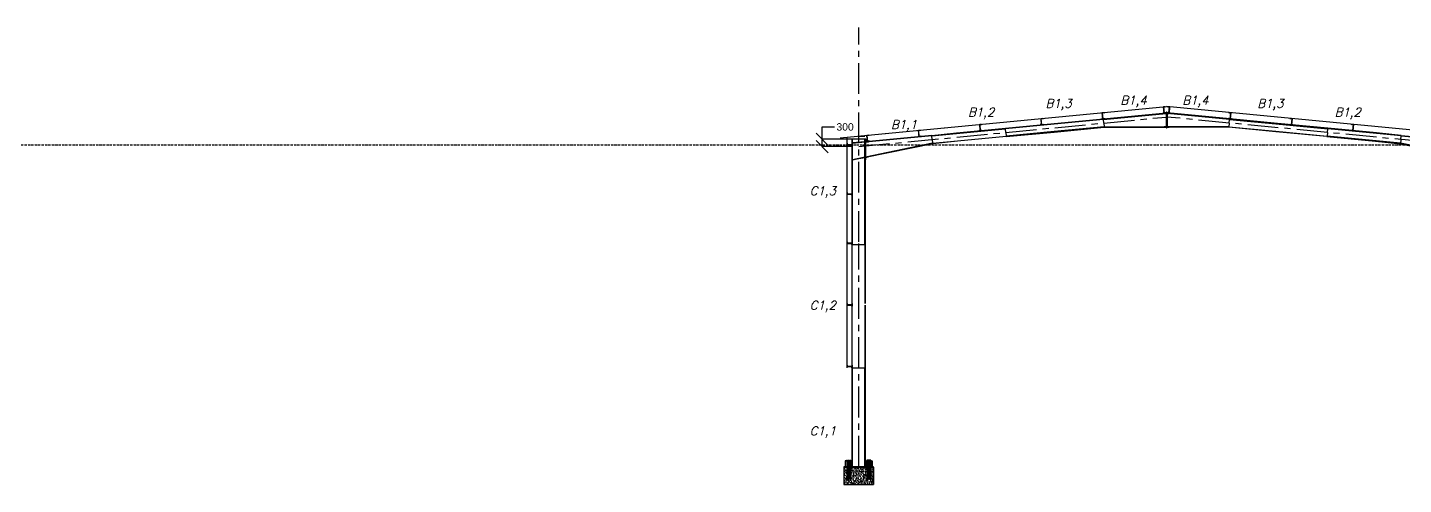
# Model space of a CAD drawing. Header units: inches. Extents: x -15 to 1885144, y -42615 to 866270.
# Drawn here: x 1601286 to 1657153, y 102131 to 120661 of the extents above; entities that cross this region are included whole.
import ezdxf

# ---------------------------------------------------------------- set-up
doc = ezdxf.new("R2010")
doc.units = ezdxf.units.IN
doc.header["$LTSCALE"] = 100
doc.header["$MEASUREMENT"] = 0
for name, pattern in [('CENTER', [2, 1.25, -0.25, 0.25, -0.25]), ('dash line', [30, 12, -18]), ('dash scaled', [15, 12, -3]), ('PHANTOM2', [1.25, 0.625, -0.125, 0.125, -0.125, 0.125, -0.125])]:
    doc.linetypes.add(name, pattern=pattern)
for name, color, linetype in [('axis', 8, 'PHANTOM2'), ('bolt', 1, 'Continuous'), ('corrugated sheet', 6, 'Continuous'), ('dimensions', 10, 'PHANTOM2'), ('layout', 7, 'Continuous'), ('pedestal', 9, 'Continuous'), ('purlins', 4, 'Continuous'), ('sections', 3, 'Continuous'), ('text', 3, 'Continuous')]:
    doc.layers.add(name, color=color, linetype=linetype)
doc.layers.add('weld', color=2, linetype='Continuous', lineweight=35)
doc.styles.get("Standard").update_dxf_attribs({"font": 'arial.ttf'})
doc.styles.add('TEXT-3', font='ITALICT.shx', dxfattribs={"height": 350})
doc.dimstyles.new('Dim_1', dxfattribs={"dimtxt": 300, "dimasz": 500, "dimexe": 0.0625, "dimexo": 0.0625, "dimgap": 100, "dimtad": 0, "dimtih": 1, "dimtoh": 1, "dimdec": 0, "dimzin": 0, "dimdsep": 46, "dimtxsty": 'Standard', "dimblk": 'OBLIQUE', "dimcen": 0.09, "dimclrd": 256, "dimclre": 256, "dimclrt": 256, "dimadec": 0, "dimazin": 0, "dimtm": 1e-09, "dimtfac": 1, "dimtdec": 0, "dimtofl": 0, "dimtmove": 0, "dimatfit": 3, "dimfxl": 1, "dimtfillclr": 256, "dimtolj": 1, "dimtzin": 0, "dimlwe": -1, "dimarcsym": 0})

# ---------------------------------------------------------------- blocks, each defined once
blk = doc.blocks.new('_Oblique')
at = {"color": 0, "linetype": 'ByBlock', "lineweight": -2}
blk.add_line((-0.5, -0.5), (0.5, 0.5), dxfattribs=at)
blk = doc.blocks.new('*D1417')
at = {"layer": 'Defpoints', "color": 0, "ltscale": 10, "transparency": 16777216}
for p in [(1633550, 116130), (1634764, 116130), (1634764, 115833)]:
    blk.add_point(p, dxfattribs=at)
at = {"layer": 'dimensions', "lineweight": -2, "ltscale": 10, "transparency": 16777216}
for p, q in [((1633550, 116130), (1633550, 116630)), ((1633550, 116630), (1634050, 116630)), ((1633550, 115833), (1633550, 116130))]:
    blk.add_line(p, q, dxfattribs=at)
at = {"layer": 'dimensions', "linetype": 'dash line', "ltscale": 10, "transparency": 16777216}
for p, q in [((1634764, 116130), (1633550, 116130)), ((1634764, 115833), (1633550, 115833))]:
    blk.add_line(p, q, dxfattribs=at)
at = {"layer": 'dimensions', "lineweight": -2, "ltscale": 10, "transparency": 16777216, "xscale": 500, "yscale": 500, "zscale": 500}
for p, rotation in [((1633550, 116130), 90), ((1633550, 115833), 270)]:
    blk.add_blockref('_Oblique', p, dxfattribs=dict(at, rotation=rotation))
at = {"layer": 'dimensions', "ltscale": 10, "transparency": 16777216, "insert": (1634481, 116630), "char_height": 300, "attachment_point": 5}
blk.add_mtext('\\A1;300', dxfattribs=at)
blk = doc.blocks.new('*U1413')
at = {"layer": 'purlins', "ltscale": 10}
h = blk.add_hatch(color=256, dxfattribs=at)
h.dxf.hatch_style = 1
h.paths.add_polyline_path([(124, -228), (129, -228), (129, -218), (124, -218)])
for p, q in [((124, -1), (54, -1)), ((54, -1), (54, -21)), ((54, -21), (56, -21)), ((54, -251), (54, -231)), ((54, -231), (56, -231)), ((124, -251), (54, -251)), ((56, -21), (56, -3)), ((56, -3), (122, -3)), ((56, -231), (56, -249)), ((56, -249), (122, -249)), ((122, -249), (122, -3)), ((124, -1), (124, -251)), ((129, -201), (124, -201)), ((129, -218), (124, -218)), ((129, -228), (124, -228)), ((124, -251), (174, -251)), ((129, -246), (129, -201)), ((174, -246), (129, -246)), ((174, -251), (174, -246))]:
    blk.add_line(p, q, dxfattribs=at)
blk = doc.blocks.new('*U1414')
at = {"layer": 'sections', "color": 0, "linetype": 'ByBlock', "lineweight": -2, "transparency": 16777216, "rotation": 354.5164095555347}
for p in [(1647534, 117456), (1650023, 117217), (1652511, 116978), (1655000, 116739), (1657489, 116500)]:
    blk.add_blockref('*U1413', p, dxfattribs=at)
blk = doc.blocks.new('*U1415')
at = {"layer": 'purlins', "ltscale": 10}
h = blk.add_hatch(color=256, dxfattribs=at)
h.dxf.hatch_style = 1
h.paths.add_polyline_path([(124, -228), (129, -228), (129, -218), (124, -218)])
for p, q in [((124, -1), (54, -1)), ((54, -1), (54, -21)), ((54, -21), (56, -21)), ((54, -251), (54, -231)), ((54, -231), (56, -231)), ((124, -251), (54, -251)), ((56, -21), (56, -3)), ((56, -3), (122, -3)), ((56, -231), (56, -249)), ((56, -249), (122, -249)), ((122, -249), (122, -3)), ((124, -1), (124, -251)), ((129, -201), (124, -201)), ((129, -218), (124, -218)), ((129, -228), (124, -228)), ((124, -251), (174, -251)), ((129, -246), (129, -201)), ((174, -246), (129, -246)), ((174, -251), (174, -246))]:
    blk.add_line(p, q, dxfattribs=at)
blk = doc.blocks.new('*U1416')
at = {"layer": 'sections', "color": 0, "linetype": 'ByBlock', "lineweight": -2, "transparency": 16777216, "rotation": 354.5164095555347}
for p in [(1647534, 259923), (1650023, 259684), (1652511, 259445), (1655000, 259206), (1657489, 258968)]:
    blk.add_blockref('*U1415', p, dxfattribs=at)
blk = doc.blocks.new('*D1445')
at = {"layer": 'Defpoints', "color": 0, "ltscale": 0.01, "transparency": 16777216}
for p in [(0, 115901), (1727174, 115901), (1725274, 113901)]:
    blk.add_point(p, dxfattribs=at)
at = {"layer": 'dimensions', "linetype": 'dash line', "ltscale": 0.01, "transparency": 16777216}
for p, q in [((0, 115901), (1727174, 115901)), ((1725274, 113901), (1727174, 113901))]:
    blk.add_line(p, q, dxfattribs=at)
at = {"layer": 'dimensions', "lineweight": -2, "ltscale": 0.01, "transparency": 16777216}
for p, q in [((1727174, 115901), (1727174, 115154)), ((1727174, 113901), (1727174, 114648))]:
    blk.add_line(p, q, dxfattribs=at)
at = {"layer": 'dimensions', "lineweight": -2, "ltscale": 0.01, "transparency": 16777216, "xscale": 500, "yscale": 500, "zscale": 500}
for p, rotation in [((1727174, 115901), 90), ((1727174, 113901), 270)]:
    blk.add_blockref('_Oblique', p, dxfattribs=dict(at, rotation=rotation))
at = {"layer": 'dimensions', "ltscale": 0.01, "transparency": 16777216, "insert": (1727174, 114901), "char_height": 300, "attachment_point": 5}
blk.add_mtext('\\A1;2000', dxfattribs=at)

msp = doc.modelspace()

# ---------------------------------------------------------------- hatches: boundary and pattern name
at = {"layer": 'pedestal', "ltscale": 10}
h = msp.add_hatch(dxfattribs=at)
h.set_pattern_fill('AR-CONC', color=256, scale=19)
h.set_pattern_definition([(50, (686760.47, 59495.84), (136.279435, -11.922906), [14.25, -156.75]), (355, (686760.47, 59495.84), (-26.362753, 142.916505), [11.4, -125.4]), (100.451444, (686771.83, 59494.85), (109.91668, 130.993598), [12.110636, -133.217001]), (46.1842, (686760.47, 59533.84), (202.775853, -31.448663), [21.375, -235.125]), (96.635635, (686777.37, 59531.22), (177.58577, 185.082534), [18.165965, -199.825614]), (351.184164, (686760.47, 59533.84), (177.58577, 185.082534), [17.1, -188.1]), (21, (686779.47, 59524.34), (113.41234, -76.497589), [14.25, -156.75]), (326, (686779.47, 59524.34), (46.229913, 137.778509), [11.4, -125.4]), (71.451445, (686788.92, 59517.97), (159.642252, 61.280919), [12.110636, -133.217001]), (37.5, (686760.47, 59495.844), (2.3103725, 63.2498322), [0, -123.88, 0, -127.3, 0, -125.875]), (7.5, (686760.47, 59495.844), (49.983212, 74.9382253), [0, -72.58, 0, -121.03, 0, -47.975]), (327.5, (686718.1, 59495.844), (101.426263, -4.2854256), [0, -47.5, 0, -148.2, 0, -196.65]), (317.5, (686699.1, 59495.84), (110.805372, 19.019947), [0, -61.75, 0, -98.42, 0, -139.65])])
h.paths.add_polyline_path([(1635367.378, 102831.287), (1634701.378, 102831.287), (1634701.378, 102396.287), (1634717.878, 102396.287), (1634717.878, 102376.287), (1634701.378, 102376.287), (1634701.378, 102331.287), (1634679.378, 102331.287), (1634679.378, 102376.287), (1634662.878, 102376.287), (1634662.878, 102396.287), (1634679.378, 102396.287), (1634679.378, 102831.287), (1634635.378, 102831.287), (1634635.378, 102396.287), (1634651.878, 102396.287), (1634651.878, 102376.287), (1634635.378, 102376.287), (1634635.378, 102331.287), (1634613.378, 102331.287), (1634613.378, 102376.287), (1634596.878, 102376.287), (1634596.878, 102396.287), (1634613.378, 102396.287), (1634613.378, 102831.287), (1634569.378, 102831.287), (1634569.378, 102396.287), (1634585.878, 102396.287), (1634585.878, 102376.287), (1634569.378, 102376.287), (1634569.378, 102331.287), (1634547.378, 102331.287), (1634547.378, 102376.287), (1634530.878, 102376.287), (1634530.878, 102396.287), (1634547.378, 102396.287), (1634547.378, 102831.287), (1634434.378, 102831.287), (1634434.378, 102131.287), (1635634.378, 102131.287), (1635634.378, 102831.287), (1635521.378, 102831.287), (1635521.378, 102396.287), (1635537.878, 102396.287), (1635537.878, 102376.287), (1635521.378, 102376.287), (1635521.378, 102331.287), (1635499.378, 102331.287), (1635499.378, 102376.287), (1635482.878, 102376.287), (1635482.878, 102396.287), (1635499.378, 102396.287), (1635499.378, 102831.287), (1635455.378, 102831.287), (1635455.378, 102396.287), (1635471.878, 102396.287), (1635471.878, 102376.287), (1635455.378, 102376.287), (1635455.378, 102331.287), (1635433.378, 102331.287), (1635433.378, 102376.287), (1635416.878, 102376.287), (1635416.878, 102396.287), (1635433.378, 102396.287), (1635433.378, 102831.287), (1635389.378, 102831.287), (1635389.378, 102396.287), (1635405.878, 102396.287), (1635405.878, 102376.287), (1635389.378, 102376.287), (1635389.378, 102331.287), (1635367.378, 102331.287), (1635367.378, 102376.287), (1635350.878, 102376.287), (1635350.878, 102396.287), (1635367.378, 102396.287)])
h.paths.add_polyline_path([(1634604.719, 102200.197), (1634684.637, 102200.197), (1634684.637, 102241.412), (1634604.719, 102241.412)], flags=24)
h.paths.add_polyline_path([(1634978.028, 102140.773), (1635089.023, 102140.773), (1635089.023, 102181.987), (1634978.028, 102181.987)], flags=24)
at = {"layer": 'purlins', "ltscale": 10}
h = msp.add_hatch(color=256, dxfattribs=at)
h.dxf.hatch_style = 1
h.paths.add_polyline_path([(1634731.878, 115908.082), (1634731.878, 115903.082), (1634741.878, 115903.082), (1634741.878, 115908.082)])
h = msp.add_hatch(color=256, dxfattribs=at)
h.dxf.hatch_style = 1
h.paths.add_polyline_path([(1634731.878, 115908.082), (1634731.878, 115903.082), (1634741.878, 115903.082), (1634741.878, 115908.082)])
h = msp.add_hatch(color=256, dxfattribs=at)
h.dxf.hatch_style = 1
h.paths.add_polyline_path([(1635380.998, 116069.869), (1635376.021, 116069.391), (1635376.976, 116059.437), (1635381.953, 116059.915)])
h = msp.add_hatch(color=256, dxfattribs=at)
h.dxf.hatch_style = 1
h.paths.add_polyline_path([(1634731.878, 113908.082), (1634731.878, 113903.082), (1634741.878, 113903.082), (1634741.878, 113908.082)])
h = msp.add_hatch(color=256, dxfattribs=at)
h.dxf.hatch_style = 1
h.paths.add_polyline_path([(1634731.878, 113908.082), (1634731.878, 113903.082), (1634741.878, 113903.082), (1634741.878, 113908.082)])
h = msp.add_hatch(color=256, dxfattribs=at)
h.dxf.hatch_style = 1
h.paths.add_polyline_path([(1634731.878, 111908.082), (1634731.878, 111903.082), (1634741.878, 111903.082), (1634741.878, 111908.082)])
h = msp.add_hatch(color=256, dxfattribs=at)
h.dxf.hatch_style = 1
h.paths.add_polyline_path([(1634731.878, 111908.082), (1634731.878, 111903.082), (1634741.878, 111903.082), (1634741.878, 111908.082)])
h = msp.add_hatch(color=256, dxfattribs=at)
h.dxf.hatch_style = 1
h.paths.add_polyline_path([(1634731.878, 109408.082), (1634731.878, 109403.082), (1634741.878, 109403.082), (1634741.878, 109408.082)])
h = msp.add_hatch(color=256, dxfattribs=at)
h.dxf.hatch_style = 1
h.paths.add_polyline_path([(1634731.878, 109408.082), (1634731.878, 109403.082), (1634741.878, 109403.082), (1634741.878, 109408.082)])
h = msp.add_hatch(color=256, dxfattribs=at)
h.dxf.hatch_style = 1
h.paths.add_polyline_path([(1634731.878, 106908.082), (1634731.878, 106903.082), (1634741.878, 106903.082), (1634741.878, 106908.082)])
at = {"layer": 'sections', "ltscale": 10}
h = msp.add_hatch(color=256, dxfattribs=at)
h.dxf.hatch_style = 1
h.paths.add_polyline_path([(1647534.378, 117127.189), (1647534.378, 117143.189), (1647514.378, 117143.189), (1647514.378, 117127.189)])
h.paths.add_polyline_path([(1647534.378, 117075.189), (1647534.378, 117095.189), (1647514.378, 117095.189), (1647514.378, 117075.189)])
h = msp.add_hatch(color=256, dxfattribs=at)
h.dxf.hatch_style = 1
h.paths.add_polyline_path([(1647554.378, 117127.189), (1647554.378, 117143.189), (1647534.378, 117143.189), (1647534.378, 117127.189)])
h.paths.add_polyline_path([(1647554.378, 117075.189), (1647554.378, 117095.189), (1647534.378, 117095.189), (1647534.378, 117075.189)])
h = msp.add_hatch(color=256, dxfattribs=at)
h.dxf.hatch_style = 1
h.paths.add_polyline_path([(1647534.378, 116677.189), (1647514.378, 116677.189), (1647514.378, 116693.189), (1647534.378, 116693.189)])
h.paths.add_polyline_path([(1647534.378, 116725.189), (1647514.378, 116725.189), (1647514.378, 116745.189), (1647534.378, 116745.189)])
h = msp.add_hatch(color=256, dxfattribs=at)
h.dxf.hatch_style = 1
h.paths.add_polyline_path([(1647534.378, 116677.189), (1647554.378, 116677.189), (1647554.378, 116693.189), (1647534.378, 116693.189)])
h.paths.add_polyline_path([(1647534.378, 116725.189), (1647554.378, 116725.189), (1647554.378, 116745.189), (1647534.378, 116745.189)])
h = msp.add_hatch(color=256, dxfattribs=at)
h.dxf.hatch_style = 1
h.paths.add_polyline_path([(1635304.378, 115361.864), (1635324.378, 115361.864), (1635324.378, 115337.864), (1635304.378, 115337.864)])
h.paths.add_polyline_path([(1635324.378, 115469.864), (1635324.378, 115449.864), (1635304.378, 115449.864), (1635304.378, 115469.864)])
h.paths.add_polyline_path([(1635324.378, 115529.864), (1635324.378, 115509.864), (1635304.378, 115509.864), (1635304.378, 115529.864)])

# ---------------------------------------------------------------- linework, layer by layer
at = {"layer": 'axis', "linetype": 'CENTER', "ltscale": 10}
for p, q in [((1635034.378, 111968.082), (1635034.378, 120660.973)), ((1635034.378, 115833.162), (1647534.378, 117033.162)), ((1660034.378, 115833.162), (1647534.378, 117033.162)), ((1635034.378, 102851.287), (1635034.378, 111908.082))]:
    msp.add_line(p, q, dxfattribs=at)
at = {"layer": 'bolt', "ltscale": 10}
msp.add_line((1647437.265, 117217.225), (1647432.288, 117216.747), dxfattribs=at)
at = {"layer": 'bolt', "linetype": 'Continuous', "ltscale": 10}
for p, q in [((1647436.209, 117217.123), (1647437.175, 117218.161)), ((1647436.397, 117217.141), (1647437.191, 117217.995)), ((1647436.584, 117217.159), (1647437.207, 117217.828)), ((1647436.772, 117217.177), (1647437.223, 117217.662)), ((1647436.959, 117217.195), (1647437.239, 117217.496)), ((1647437.147, 117217.213), (1647437.255, 117217.33))]:
    msp.add_line(p, q, dxfattribs=at)
at = {"layer": 'bolt'}
for p, q in [((1634537.378, 103091.287), (1634537.378, 103111.287)), ((1634537.378, 103111.287), (1634579.378, 103111.287)), ((1634547.378, 103091.287), (1634537.378, 103091.287)), ((1634547.378, 103111.287), (1634547.378, 103091.287)), ((1634547.378, 102831.287), (1634547.378, 102331.287)), ((1634558.378, 103111.287), (1634558.378, 103091.287)), ((1634569.378, 103111.287), (1634569.378, 103091.287)), ((1634569.378, 102831.287), (1634569.378, 102331.287)), ((1634579.378, 103111.287), (1634579.378, 103091.287)), ((1634603.378, 103091.287), (1634603.378, 103111.287)), ((1634603.378, 103111.287), (1634645.378, 103111.287)), ((1634613.378, 103111.287), (1634613.378, 103091.287)), ((1634613.378, 102831.287), (1634613.378, 102331.287)), ((1634624.378, 103111.287), (1634624.378, 103091.287)), ((1634635.378, 103111.287), (1634635.378, 103091.287)), ((1634635.378, 102831.287), (1634635.378, 102331.287)), ((1634645.378, 103111.287), (1634645.378, 103091.287)), ((1634669.378, 103091.287), (1634669.378, 103111.287)), ((1634669.378, 103111.287), (1634711.378, 103111.287)), ((1634679.378, 103111.287), (1634679.378, 103091.287)), ((1634679.378, 102831.287), (1634679.378, 102331.287)), ((1634690.378, 103111.287), (1634690.378, 103091.287)), ((1634701.378, 103111.287), (1634701.378, 103091.287)), ((1634701.378, 102831.287), (1634701.378, 102331.287)), ((1634711.378, 103111.287), (1634711.378, 103091.287)), ((1635399.378, 103111.287), (1635357.378, 103111.287)), ((1635357.378, 103111.287), (1635357.378, 103091.287)), ((1635367.378, 103111.287), (1635367.378, 103091.287)), ((1635367.378, 102831.287), (1635367.378, 102331.287)), ((1635378.378, 103111.287), (1635378.378, 103091.287)), ((1635389.378, 103111.287), (1635389.378, 103091.287)), ((1635389.378, 102831.287), (1635389.378, 102331.287)), ((1635399.378, 103091.287), (1635399.378, 103111.287)), ((1635465.378, 103111.287), (1635423.378, 103111.287)), ((1635423.378, 103111.287), (1635423.378, 103091.287)), ((1635433.378, 103111.287), (1635433.378, 103091.287)), ((1635433.378, 102831.287), (1635433.378, 102331.287)), ((1635444.378, 103111.287), (1635444.378, 103091.287)), ((1635455.378, 103111.287), (1635455.378, 103091.287)), ((1635455.378, 102831.287), (1635455.378, 102331.287)), ((1635465.378, 103091.287), (1635465.378, 103111.287)), ((1635531.378, 103111.287), (1635489.378, 103111.287)), ((1635489.378, 103111.287), (1635489.378, 103091.287)), ((1635499.378, 103111.287), (1635499.378, 103091.287)), ((1635499.378, 102831.287), (1635499.378, 102331.287)), ((1635510.378, 103111.287), (1635510.378, 103091.287)), ((1635521.378, 103111.287), (1635521.378, 103091.287)), ((1635521.378, 103091.287), (1635531.378, 103091.287)), ((1635521.378, 102831.287), (1635521.378, 102331.287)), ((1635531.378, 103091.287), (1635531.378, 103111.287)), ((1634585.878, 102396.287), (1634530.878, 102396.287)), ((1634530.878, 102396.287), (1634530.878, 102376.287)), ((1634530.878, 102376.287), (1634585.878, 102376.287)), ((1634547.378, 102331.287), (1634569.378, 102331.287)), ((1634585.878, 102376.287), (1634585.878, 102396.287)), ((1634651.878, 102396.287), (1634596.878, 102396.287)), ((1634596.878, 102396.287), (1634596.878, 102376.287)), ((1634596.878, 102376.287), (1634651.878, 102376.287)), ((1634613.378, 102331.287), (1634635.378, 102331.287)), ((1634651.878, 102376.287), (1634651.878, 102396.287)), ((1634717.878, 102396.287), (1634662.878, 102396.287)), ((1634662.878, 102396.287), (1634662.878, 102376.287)), ((1634662.878, 102376.287), (1634717.878, 102376.287)), ((1634679.378, 102331.287), (1634701.378, 102331.287)), ((1634717.878, 102376.287), (1634717.878, 102396.287)), ((1635350.878, 102396.287), (1635405.878, 102396.287)), ((1635350.878, 102376.287), (1635350.878, 102396.287)), ((1635405.878, 102376.287), (1635350.878, 102376.287)), ((1635389.378, 102331.287), (1635367.378, 102331.287)), ((1635405.878, 102396.287), (1635405.878, 102376.287)), ((1635416.878, 102396.287), (1635471.878, 102396.287)), ((1635416.878, 102376.287), (1635416.878, 102396.287)), ((1635471.878, 102376.287), (1635416.878, 102376.287)), ((1635455.378, 102331.287), (1635433.378, 102331.287)), ((1635471.878, 102396.287), (1635471.878, 102376.287)), ((1635482.878, 102396.287), (1635537.878, 102396.287)), ((1635482.878, 102376.287), (1635482.878, 102396.287)), ((1635537.878, 102376.287), (1635482.878, 102376.287)), ((1635521.378, 102331.287), (1635499.378, 102331.287)), ((1635537.878, 102396.287), (1635537.878, 102376.287))]:
    msp.add_line(p, q, dxfattribs=at)
at = {"layer": 'bolt', "linetype": 'dash scaled'}
for p, q in [((1634547.378, 103091.287), (1634547.378, 102831.287)), ((1634569.378, 103091.287), (1634569.378, 102831.287)), ((1634613.378, 103091.287), (1634613.378, 102831.287)), ((1634635.378, 103091.287), (1634635.378, 102831.287)), ((1634679.378, 103091.287), (1634679.378, 102831.287)), ((1634701.378, 103091.287), (1634701.378, 102831.287)), ((1635367.378, 103091.287), (1635367.378, 102831.287)), ((1635389.378, 103091.287), (1635389.378, 102831.287)), ((1635433.378, 103091.287), (1635433.378, 102831.287)), ((1635455.378, 103091.287), (1635455.378, 102831.287)), ((1635499.378, 103091.287), (1635499.378, 102831.287)), ((1635521.378, 103091.287), (1635521.378, 102831.287))]:
    msp.add_line(p, q, dxfattribs=at)
at = {"layer": 'corrugated sheet', "ltscale": 10}
for p, q in [((1634284.378, 116183.797), (1647534.378, 117455.797)), ((1634563.878, 116209.925), (1647534.378, 117455.093)), ((1659260.906, 116330.05), (1647534.378, 117455.797)), ((1659260.839, 116329.353), (1647534.378, 117455.093)), ((1634563.878, 106858.082), (1634563.878, 116209.973)), ((1634564.378, 106858.082), (1634564.378, 116209.973))]:
    msp.add_line(p, q, dxfattribs=at)
at = {"layer": 'dimensions', "ltscale": 10}
msp.add_line((1635034.378, 116255.093), (1635281.422, 116255.093), dxfattribs=at)
at = {"layer": 'layout', "ltscale": 10}
for p, q in [((1640990.674, 116575.748), (1642974.378, 116766.184)), ((1642974.378, 116766.184), (1644972.369, 116957.991)), ((1644974.28, 116938.083), (1642974.378, 116746.092)), ((1644972.369, 116957.991), (1647514.378, 117202.024)), ((1644974.28, 116938.083), (1644972.369, 116957.991)), ((1644974.28, 116938.083), (1647514.378, 117181.932)), ((1644988.614, 116788.769), (1644974.28, 116938.083)), ((1644988.614, 116788.769), (1645002.948, 116639.456)), ((1647534.378, 117033.162), (1647534.378, 117203.944)), ((1647534.378, 117203.944), (1647534.378, 116615.154)), ((1647534.378, 117033.162), (1647534.378, 117203.944)), ((1647534.378, 117203.944), (1647534.378, 116615.154)), ((1650096.387, 116957.991), (1647554.378, 117202.024)), ((1650094.476, 116938.083), (1647554.378, 117181.932)), ((1650080.142, 116788.769), (1650065.808, 116639.456)), ((1650080.142, 116788.769), (1650094.476, 116938.083)), ((1650094.476, 116938.083), (1650096.387, 116957.991)), ((1650094.476, 116938.083), (1651974.378, 116757.612)), ((1652039.378, 116771.464), (1650096.387, 116957.991)), ((1654078.082, 116575.748), (1652034.378, 116771.944)), ((1638004.404, 116289.066), (1635304.378, 116029.864)), ((1638006.315, 116269.158), (1635304.378, 116009.772)), ((1638004.404, 116289.066), (1639000.737, 116384.715)), ((1638006.315, 116269.158), (1638004.404, 116289.066)), ((1638006.315, 116269.158), (1638999.736, 116364.526)), ((1638020.649, 116119.844), (1638006.315, 116269.158)), ((1638999.736, 116364.526), (1640992.586, 116555.84)), ((1639000.737, 116384.715), (1640990.674, 116575.748)), ((1639038.406, 116066.86), (1641021.254, 116257.213)), ((1641023.165, 116237.304), (1639038.406, 116046.768)), ((1640992.586, 116555.84), (1640990.674, 116575.748)), ((1642974.378, 116746.092), (1640992.586, 116555.84)), ((1641006.92, 116406.526), (1640992.586, 116555.84)), ((1641006.92, 116406.526), (1641021.254, 116257.213)), ((1642974.378, 116444.713), (1641021.254, 116257.213)), ((1641021.254, 116257.213), (1641023.165, 116237.304)), ((1641023.165, 116237.304), (1642974.378, 116424.621)), ((1645002.948, 116639.456), (1642974.378, 116444.713)), ((1642974.378, 116424.621), (1645004.86, 116619.547)), ((1645002.948, 116639.456), (1645004.86, 116619.547)), ((1645002.948, 116639.456), (1647514.378, 116635.094)), ((1645004.86, 116619.547), (1647514.378, 116615.189)), ((1650065.808, 116639.456), (1647554.378, 116635.094)), ((1650063.897, 116619.547), (1647554.378, 116615.189)), ((1650065.808, 116639.456), (1650063.897, 116619.547)), ((1651974.378, 116436.141), (1650063.897, 116619.547)), ((1650065.808, 116639.456), (1651974.378, 116456.233)), ((1651974.378, 116757.612), (1654076.171, 116555.84)), ((1651974.378, 116456.233), (1654047.502, 116257.213)), ((1654045.591, 116237.304), (1651974.378, 116436.141)), ((1654047.502, 116257.213), (1654045.591, 116237.304)), ((1654045.591, 116237.304), (1656022.06, 116047.563)), ((1654061.836, 116406.526), (1654047.502, 116257.213)), ((1657033.773, 115970.531), (1654047.502, 116257.213)), ((1654061.836, 116406.526), (1654076.171, 116555.84)), ((1654076.171, 116555.84), (1654078.082, 116575.748)), ((1656054.873, 116365.885), (1654076.171, 116555.84)), ((1656056.924, 116385.78), (1654078.082, 116575.748)), ((1657062.441, 116269.158), (1656054.873, 116365.885)), ((1657064.353, 116289.066), (1656056.924, 116385.78)), ((1657048.107, 116119.844), (1657062.441, 116269.158)), ((1657062.441, 116269.158), (1657064.353, 116289.066)), ((1657062.441, 116269.158), (1659814.378, 116004.972)), ((1657064.353, 116289.066), (1659814.378, 116025.064)), ((1634764.378, 115978.024), (1634764.378, 116129.864)), ((1635304.378, 116129.864), (1634764.378, 116129.864)), ((1634784.378, 115979.944), (1634784.378, 116129.864)), ((1635284.378, 116027.944), (1634784.378, 115979.944)), ((1635284.378, 116007.852), (1634784.378, 115959.852)), ((1638034.983, 115970.531), (1635304.378, 115407.784)), ((1638036.894, 115950.622), (1635304.378, 115387.482)), ((1638020.649, 116119.844), (1638034.983, 115970.531)), ((1638034.983, 115970.531), (1638023.102, 115968.082)), ((1638034.983, 115970.531), (1639038.406, 116066.86)), ((1638034.983, 115970.531), (1638036.894, 115950.622)), ((1639038.406, 116046.768), (1638036.894, 115950.622)), ((1656022.06, 116047.563), (1657031.862, 115950.622)), ((1657033.773, 115970.531), (1656024.111, 116067.459)), ((1657048.107, 116119.844), (1657031.862, 115950.622)), ((1657031.862, 115950.622), (1659814.378, 115384.563)), ((1657033.773, 115970.531), (1657033.538, 115968.082)), ((1659814.378, 115404.972), (1657033.773, 115970.531)), ((1657045.812, 115968.082), (1657033.773, 115970.531)), ((1635234.378, 115393.358), (1634784.378, 115300.618)), ((1635234.378, 115373.055), (1634784.378, 115280.316)), ((1635284.378, 115403.662), (1635034.378, 115352.14)), ((1635284.378, 115383.36), (1635034.378, 115331.838)), ((1634764.378, 111858.082), (1634784.378, 111858.082)), ((1634774.378, 111858.082), (1634784.378, 111875.403)), ((1634774.378, 106858.082), (1634774.378, 111858.082)), ((1634784.378, 111858.082), (1635304.378, 111858.082)), ((1635294.378, 111858.082), (1635284.378, 111875.403)), ((1635284.378, 111858.082), (1635304.378, 111858.082)), ((1635294.378, 109468.082), (1635294.378, 111858.082)), ((1635294.378, 106858.082), (1635294.378, 109408.082)), ((1634764.378, 106858.082), (1634774.378, 106858.082)), ((1634774.378, 106858.082), (1635294.378, 106858.082)), ((1634784.378, 106840.762), (1634774.378, 106858.082)), ((1635284.378, 106840.762), (1635294.378, 106858.082)), ((1635294.378, 106858.082), (1635294.378, 106908.082)), ((1635294.378, 106858.082), (1635304.378, 106858.082))]:
    msp.add_line(p, q, dxfattribs=at)
at = {"layer": 'layout', "linetype": 'Continuous', "ltscale": 0.01}
for p, q in [((1634764.378, 102851.287), (1634764.378, 115978.024)), ((1634784.378, 111875.403), (1634784.378, 115979.944)), ((1635284.378, 115968.082), (1635284.378, 116129.864)), ((1635284.378, 113920), (1635284.378, 116007.852)), ((1635304.378, 115909.864), (1635304.378, 116129.864)), ((1635304.378, 115407.784), (1635304.378, 115909.864)), ((1635304.378, 113920), (1635304.378, 115407.784)), ((1635284.378, 111875.403), (1635284.378, 113920)), ((1635304.378, 111858.082), (1635304.378, 113920)), ((1634784.378, 111875.403), (1634784.378, 111908.082)), ((1635284.378, 111875.403), (1635284.378, 111908.082)), ((1635304.378, 109468.082), (1635304.378, 111908.082)), ((1635304.378, 106858.082), (1635304.378, 109408.082)), ((1635284.378, 102851.287), (1635284.378, 106840.762)), ((1635304.378, 102851.287), (1635304.378, 106908.082))]:
    msp.add_line(p, q, dxfattribs=at)
at = {"layer": 'layout'}
msp.add_line((1634784.378, 102851.287), (1634784.378, 106840.762), dxfattribs=at)
at = {"layer": 'pedestal', "ltscale": 10}
for p, q in [((1634434.378, 102831.287), (1634434.378, 102131.287)), ((1635634.378, 102831.287), (1635634.378, 102131.287)), ((1634434.378, 102131.287), (1635634.378, 102131.287))]:
    msp.add_line(p, q, dxfattribs=at)
at = {"layer": 'purlins', "ltscale": 10}
for p, q in [((1635360.213, 116286.374), (1635429.893, 116293.063)), ((1635360.213, 116286.374), (1635384.104, 116037.518)), ((1635428.093, 116290.881), (1635362.395, 116284.574)), ((1635385.903, 116039.7), (1635362.395, 116284.574)), ((1635429.813, 116272.963), (1635428.093, 116290.881)), ((1635431.804, 116273.154), (1635429.813, 116272.963)), ((1635429.893, 116293.063), (1635431.804, 116273.154)), ((1634564.378, 115908.082), (1634564.378, 115968.082)), ((1634564.378, 115968.082), (1634584.378, 115968.082)), ((1634564.378, 115908.082), (1634564.378, 115968.082)), ((1634564.378, 115968.082), (1634584.378, 115968.082)), ((1634564.378, 115908.082), (1634764.378, 115908.082)), ((1634564.378, 115908.082), (1634764.378, 115908.082)), ((1634584.378, 115966.082), (1634566.378, 115966.082)), ((1634566.378, 115966.082), (1634566.378, 115910.082)), ((1634584.378, 115966.082), (1634566.378, 115966.082)), ((1634566.378, 115966.082), (1634566.378, 115910.082)), ((1634762.378, 115910.082), (1634566.378, 115910.082)), ((1634762.378, 115910.082), (1634566.378, 115910.082)), ((1634584.378, 115968.082), (1634584.378, 115966.082)), ((1634584.378, 115968.082), (1634584.378, 115966.082)), ((1634714.378, 115903.082), (1634714.378, 115908.082)), ((1634714.378, 115908.082), (1634764.378, 115908.082)), ((1634714.378, 115903.082), (1634714.378, 115908.082)), ((1634714.378, 115908.082), (1634764.378, 115908.082)), ((1634759.378, 115903.082), (1634714.378, 115903.082)), ((1634759.378, 115903.082), (1634714.378, 115903.082)), ((1634731.878, 115903.082), (1634731.878, 115908.082)), ((1634731.878, 115903.082), (1634731.878, 115908.082)), ((1634741.878, 115903.082), (1634741.878, 115908.082)), ((1634741.878, 115903.082), (1634741.878, 115908.082)), ((1634764.378, 115968.082), (1634744.378, 115968.082)), ((1634744.378, 115968.082), (1634744.378, 115966.082)), ((1634764.378, 115968.082), (1634744.378, 115968.082)), ((1634744.378, 115968.082), (1634744.378, 115966.082)), ((1634744.378, 115966.082), (1634762.378, 115966.082)), ((1634744.378, 115966.082), (1634762.378, 115966.082)), ((1634759.378, 115858.082), (1634759.378, 115903.082)), ((1634759.378, 115858.082), (1634759.378, 115903.082)), ((1634764.378, 115858.082), (1634759.378, 115858.082)), ((1634764.378, 115858.082), (1634759.378, 115858.082)), ((1634762.378, 115966.082), (1634762.378, 115910.082)), ((1634762.378, 115966.082), (1634762.378, 115910.082)), ((1634764.378, 115908.082), (1634764.378, 115968.082)), ((1634764.378, 115908.082), (1634764.378, 115968.082)), ((1634764.378, 115908.082), (1634764.378, 115858.082)), ((1634764.378, 115908.082), (1634764.378, 115858.082)), ((1635333.855, 116037.717), (1635378.649, 116042.017)), ((1635334.332, 116032.74), (1635333.855, 116037.717)), ((1635384.104, 116037.518), (1635334.332, 116032.74)), ((1635374.348, 116086.811), (1635379.326, 116087.289)), ((1635378.649, 116042.017), (1635374.348, 116086.811)), ((1635376.021, 116069.391), (1635380.998, 116069.869)), ((1635376.976, 116059.437), (1635381.953, 116059.915)), ((1635384.104, 116037.518), (1635453.783, 116044.207)), ((1635451.601, 116046.007), (1635385.903, 116039.7)), ((1635451.872, 116064.115), (1635449.881, 116063.924)), ((1635449.881, 116063.924), (1635451.601, 116046.007)), ((1635453.783, 116044.207), (1635451.872, 116064.115)), ((1634564.378, 113908.082), (1634564.378, 113968.082)), ((1634564.378, 113968.082), (1634584.378, 113968.082)), ((1634564.378, 113908.082), (1634564.378, 113968.082)), ((1634564.378, 113968.082), (1634584.378, 113968.082)), ((1634584.378, 113968.082), (1634584.378, 113966.082)), ((1634584.378, 113968.082), (1634584.378, 113966.082)), ((1634764.378, 113968.082), (1634744.378, 113968.082)), ((1634744.378, 113968.082), (1634744.378, 113966.082)), ((1634764.378, 113968.082), (1634744.378, 113968.082)), ((1634744.378, 113968.082), (1634744.378, 113966.082)), ((1634764.378, 113908.082), (1634764.378, 113968.082)), ((1634764.378, 113908.082), (1634764.378, 113968.082)), ((1634564.378, 113908.082), (1634764.378, 113908.082)), ((1634564.378, 113908.082), (1634764.378, 113908.082)), ((1634584.378, 113966.082), (1634566.378, 113966.082)), ((1634566.378, 113966.082), (1634566.378, 113910.082)), ((1634584.378, 113966.082), (1634566.378, 113966.082)), ((1634566.378, 113966.082), (1634566.378, 113910.082)), ((1634762.378, 113910.082), (1634566.378, 113910.082)), ((1634762.378, 113910.082), (1634566.378, 113910.082)), ((1634714.378, 113903.082), (1634714.378, 113908.082)), ((1634714.378, 113908.082), (1634764.378, 113908.082)), ((1634714.378, 113903.082), (1634714.378, 113908.082)), ((1634714.378, 113908.082), (1634764.378, 113908.082)), ((1634759.378, 113903.082), (1634714.378, 113903.082)), ((1634759.378, 113903.082), (1634714.378, 113903.082)), ((1634731.878, 113903.082), (1634731.878, 113908.082)), ((1634731.878, 113903.082), (1634731.878, 113908.082)), ((1634741.878, 113903.082), (1634741.878, 113908.082)), ((1634741.878, 113903.082), (1634741.878, 113908.082)), ((1634744.378, 113966.082), (1634762.378, 113966.082)), ((1634744.378, 113966.082), (1634762.378, 113966.082)), ((1634759.378, 113858.082), (1634759.378, 113903.082)), ((1634759.378, 113858.082), (1634759.378, 113903.082)), ((1634764.378, 113858.082), (1634759.378, 113858.082)), ((1634764.378, 113858.082), (1634759.378, 113858.082)), ((1634762.378, 113966.082), (1634762.378, 113910.082)), ((1634762.378, 113966.082), (1634762.378, 113910.082)), ((1634764.378, 113908.082), (1634764.378, 113858.082)), ((1634764.378, 113908.082), (1634764.378, 113858.082)), ((1634564.378, 111908.082), (1634564.378, 111968.082)), ((1634564.378, 111968.082), (1634584.378, 111968.082)), ((1634564.378, 111908.082), (1634564.378, 111968.082)), ((1634564.378, 111968.082), (1634584.378, 111968.082)), ((1634564.378, 111908.082), (1634764.378, 111908.082)), ((1634564.378, 111908.082), (1634764.378, 111908.082)), ((1634584.378, 111966.082), (1634566.378, 111966.082)), ((1634566.378, 111966.082), (1634566.378, 111910.082)), ((1634584.378, 111966.082), (1634566.378, 111966.082)), ((1634566.378, 111966.082), (1634566.378, 111910.082)), ((1634762.378, 111910.082), (1634566.378, 111910.082)), ((1634762.378, 111910.082), (1634566.378, 111910.082)), ((1634584.378, 111968.082), (1634584.378, 111966.082)), ((1634584.378, 111968.082), (1634584.378, 111966.082)), ((1634714.378, 111903.082), (1634714.378, 111908.082)), ((1634714.378, 111908.082), (1634764.378, 111908.082)), ((1634714.378, 111903.082), (1634714.378, 111908.082)), ((1634714.378, 111908.082), (1634764.378, 111908.082)), ((1634759.378, 111903.082), (1634714.378, 111903.082)), ((1634759.378, 111903.082), (1634714.378, 111903.082)), ((1634731.878, 111903.082), (1634731.878, 111908.082)), ((1634731.878, 111903.082), (1634731.878, 111908.082)), ((1634741.878, 111903.082), (1634741.878, 111908.082)), ((1634741.878, 111903.082), (1634741.878, 111908.082)), ((1634764.378, 111968.082), (1634744.378, 111968.082)), ((1634744.378, 111968.082), (1634744.378, 111966.082)), ((1634764.378, 111968.082), (1634744.378, 111968.082)), ((1634744.378, 111968.082), (1634744.378, 111966.082)), ((1634744.378, 111966.082), (1634762.378, 111966.082)), ((1634744.378, 111966.082), (1634762.378, 111966.082)), ((1634759.378, 111858.082), (1634759.378, 111903.082)), ((1634759.378, 111858.082), (1634759.378, 111903.082)), ((1634764.378, 111858.082), (1634759.378, 111858.082)), ((1634764.378, 111858.082), (1634759.378, 111858.082)), ((1634762.378, 111966.082), (1634762.378, 111910.082)), ((1634762.378, 111966.082), (1634762.378, 111910.082)), ((1634764.378, 111908.082), (1634764.378, 111968.082)), ((1634764.378, 111908.082), (1634764.378, 111968.082)), ((1634764.378, 111908.082), (1634764.378, 111858.082)), ((1634764.378, 111908.082), (1634764.378, 111858.082)), ((1634564.378, 109408.082), (1634564.378, 109468.082)), ((1634564.378, 109468.082), (1634584.378, 109468.082)), ((1634564.378, 109408.082), (1634564.378, 109468.082)), ((1634564.378, 109468.082), (1634584.378, 109468.082)), ((1634564.378, 109408.082), (1634764.378, 109408.082)), ((1634564.378, 109408.082), (1634764.378, 109408.082)), ((1634584.378, 109466.082), (1634566.378, 109466.082)), ((1634566.378, 109466.082), (1634566.378, 109410.082)), ((1634584.378, 109466.082), (1634566.378, 109466.082)), ((1634566.378, 109466.082), (1634566.378, 109410.082)), ((1634762.378, 109410.082), (1634566.378, 109410.082)), ((1634762.378, 109410.082), (1634566.378, 109410.082)), ((1634584.378, 109468.082), (1634584.378, 109466.082)), ((1634584.378, 109468.082), (1634584.378, 109466.082)), ((1634714.378, 109403.082), (1634714.378, 109408.082)), ((1634714.378, 109408.082), (1634764.378, 109408.082)), ((1634714.378, 109403.082), (1634714.378, 109408.082)), ((1634714.378, 109408.082), (1634764.378, 109408.082)), ((1634759.378, 109403.082), (1634714.378, 109403.082)), ((1634759.378, 109403.082), (1634714.378, 109403.082)), ((1634731.878, 109403.082), (1634731.878, 109408.082)), ((1634731.878, 109403.082), (1634731.878, 109408.082)), ((1634741.878, 109403.082), (1634741.878, 109408.082)), ((1634741.878, 109403.082), (1634741.878, 109408.082)), ((1634764.378, 109468.082), (1634744.378, 109468.082)), ((1634744.378, 109468.082), (1634744.378, 109466.082)), ((1634764.378, 109468.082), (1634744.378, 109468.082)), ((1634744.378, 109468.082), (1634744.378, 109466.082)), ((1634744.378, 109466.082), (1634762.378, 109466.082)), ((1634744.378, 109466.082), (1634762.378, 109466.082)), ((1634759.378, 109358.082), (1634759.378, 109403.082)), ((1634759.378, 109358.082), (1634759.378, 109403.082)), ((1634764.378, 109358.082), (1634759.378, 109358.082)), ((1634764.378, 109358.082), (1634759.378, 109358.082)), ((1634762.378, 109466.082), (1634762.378, 109410.082)), ((1634762.378, 109466.082), (1634762.378, 109410.082)), ((1634764.378, 109408.082), (1634764.378, 109468.082)), ((1634764.378, 109408.082), (1634764.378, 109468.082)), ((1634764.378, 109408.082), (1634764.378, 109358.082)), ((1634764.378, 109408.082), (1634764.378, 109358.082)), ((1634564.378, 106908.082), (1634564.378, 106968.082)), ((1634564.378, 106968.082), (1634584.378, 106968.082)), ((1634564.378, 106908.082), (1634764.378, 106908.082)), ((1634584.378, 106966.082), (1634566.378, 106966.082)), ((1634566.378, 106966.082), (1634566.378, 106910.082)), ((1634762.378, 106910.082), (1634566.378, 106910.082)), ((1634584.378, 106968.082), (1634584.378, 106966.082)), ((1634714.378, 106903.082), (1634714.378, 106908.082)), ((1634714.378, 106908.082), (1634764.378, 106908.082)), ((1634759.378, 106903.082), (1634714.378, 106903.082)), ((1634731.878, 106903.082), (1634731.878, 106908.082)), ((1634741.878, 106903.082), (1634741.878, 106908.082)), ((1634764.378, 106968.082), (1634744.378, 106968.082)), ((1634744.378, 106968.082), (1634744.378, 106966.082)), ((1634744.378, 106966.082), (1634762.378, 106966.082)), ((1634759.378, 106858.082), (1634759.378, 106903.082)), ((1634764.378, 106858.082), (1634759.378, 106858.082)), ((1634762.378, 106966.082), (1634762.378, 106910.082)), ((1634764.378, 106908.082), (1634764.378, 106968.082)), ((1634764.378, 106908.082), (1634764.378, 106858.082))]:
    msp.add_line(p, q, dxfattribs=at)
at = {"layer": 'purlins', "ltscale": 0.01}
for p, q in [((1634774.378, 109468.082), (1634774.378, 109408.082)), ((1634774.49, 109468.082), (1634774.49, 109408.082)), ((1634774.378, 106968.082), (1634774.378, 106908.082)), ((1634774.49, 106968.082), (1634774.49, 106908.082))]:
    msp.add_line(p, q, dxfattribs=at)
at = {"layer": 'sections', "ltscale": 10}
for p, q in [((1647514.378, 117202.024), (1647434.438, 117194.35)), ((1647514.378, 117181.932), (1647434.438, 117174.258)), ((1647514.378, 117230.189), (1647514.378, 116590.189)), ((1647534.378, 117230.189), (1647514.378, 117230.189)), ((1647514.378, 117143.189), (1647534.378, 117143.189)), ((1647514.378, 117127.189), (1647534.378, 117127.189)), ((1647514.378, 117095.189), (1647534.378, 117095.189)), ((1647514.378, 117075.189), (1647534.378, 117075.189)), ((1647534.378, 116590.189), (1647534.378, 117230.189)), ((1647534.378, 116590.189), (1647534.378, 117230.189)), ((1647534.378, 117230.189), (1647554.378, 117230.189)), ((1647554.378, 117143.189), (1647534.378, 117143.189)), ((1647554.378, 117127.189), (1647534.378, 117127.189)), ((1647554.378, 117095.189), (1647534.378, 117095.189)), ((1647554.378, 117075.189), (1647534.378, 117075.189)), ((1647554.378, 117230.189), (1647554.378, 116590.189)), ((1647554.378, 117202.024), (1647634.318, 117194.35)), ((1647554.378, 117181.932), (1647634.318, 117174.258)), ((1647514.378, 116635.189), (1647434.071, 116635.189)), ((1647514.378, 116615.189), (1647434.071, 116615.189)), ((1647514.378, 116745.189), (1647534.378, 116745.189)), ((1647514.378, 116725.189), (1647534.378, 116725.189)), ((1647514.378, 116693.189), (1647534.378, 116693.189)), ((1647514.378, 116677.189), (1647534.378, 116677.189)), ((1647514.378, 116590.189), (1647534.378, 116590.189)), ((1647554.378, 116745.189), (1647534.378, 116745.189)), ((1647554.378, 116725.189), (1647534.378, 116725.189)), ((1647554.378, 116693.189), (1647534.378, 116693.189)), ((1647554.378, 116677.189), (1647534.378, 116677.189)), ((1647554.378, 116590.189), (1647534.378, 116590.189)), ((1647554.378, 116635.189), (1647634.686, 116635.189)), ((1647554.378, 116615.189), (1647634.686, 116615.189)), ((1635304.378, 116129.864), (1635304.378, 115909.864)), ((1635324.378, 116129.864), (1635304.378, 116129.864)), ((1635304.378, 116081.864), (1635324.378, 116081.864)), ((1635304.378, 116057.864), (1635324.378, 116057.864)), ((1635304.378, 115909.864), (1635304.378, 115289.864)), ((1635304.378, 115909.864), (1635324.378, 115909.864)), ((1635304.378, 115889.864), (1635324.378, 115889.864)), ((1635324.378, 115909.864), (1635324.378, 116129.864)), ((1635324.378, 116031.784), (1635425.773, 116041.518)), ((1635324.378, 116011.692), (1635425.773, 116021.426)), ((1635324.378, 115289.864), (1635324.378, 115909.864)), ((1635304.378, 115529.864), (1635324.378, 115529.864)), ((1635304.378, 115509.864), (1635324.378, 115509.864)), ((1635304.378, 115469.864), (1635324.378, 115469.864)), ((1635304.378, 115449.864), (1635324.378, 115449.864)), ((1635304.378, 115361.864), (1635324.378, 115361.864)), ((1635304.378, 115337.864), (1635324.378, 115337.864)), ((1635304.378, 115289.864), (1635324.378, 115289.864)), ((1635324.378, 115411.906), (1635424.143, 115432.466)), ((1635324.378, 115391.603), (1635424.143, 115412.164))]:
    msp.add_line(p, q, dxfattribs=at)
at = {"layer": 'sections'}
for p, q in [((1634764.378, 102851.287), (1634764.378, 103675.196)), ((1635284.378, 102851.287), (1635284.378, 103675.196)), ((1635304.378, 102851.287), (1635304.378, 103675.196)), ((1635634.378, 102851.287), (1634434.378, 102851.287)), ((1634434.378, 102851.287), (1634434.378, 102831.287)), ((1634434.378, 102831.287), (1635634.378, 102831.287)), ((1634764.378, 103091.287), (1634484.378, 103091.287)), ((1634484.378, 103091.287), (1634484.378, 103071.287)), ((1634764.378, 103071.287), (1634484.378, 103071.287)), ((1634484.378, 103071.287), (1634484.378, 102851.287)), ((1635304.378, 103091.287), (1635584.378, 103091.287)), ((1635304.378, 103071.287), (1635584.378, 103071.287)), ((1635584.378, 103091.287), (1635584.378, 103071.287)), ((1635584.378, 103071.287), (1635584.378, 102851.287)), ((1635634.378, 102831.287), (1635634.378, 102851.287))]:
    msp.add_line(p, q, dxfattribs=at)
at = {"layer": 'weld', "ltscale": 10}
for p, q in [((1634484.378, 102851.287), (1634744.378, 102851.287)), ((1634764.378, 103071.287), (1634764.378, 102851.287)), ((1634804.378, 102851.287), (1635264.378, 102851.287)), ((1635304.378, 103071.287), (1635304.378, 102851.287)), ((1635324.378, 102851.287), (1635584.378, 102851.287))]:
    msp.add_line(p, q, dxfattribs=at)

# ---------------------------------------------------------------- block references
at = {"layer": 'sections', "xscale": -1}
msp.add_blockref('*U1416', (3295068.756, -142467.378), dxfattribs=at)
at = {"layer": 'sections'}
msp.add_blockref('*U1414', (0, 0), dxfattribs=at)

# ---------------------------------------------------------------- texts
at = {"layer": 'text', "linetype": 'Continuous', "style": 'TEXT-3'}
for s, p in [('B1,4', (1645662.441, 117537.736)), ('B1,4', (1648172.982, 117537.736)), ('B1,2', (1639475.31, 117055.1)), ('B1,3', (1642618.926, 117411.115)), ('B1,3', (1651216.497, 117411.115)), ('B1,2', (1654360.113, 117055.1)), ('B1,1', (1636342.172, 116552.497)), ('C1,3', (1633047.507, 113866.137)), ('C1,2', (1633047.507, 109222.74)), ('C1,1', (1633047.507, 104127.053))]:
    msp.add_text(s, height=350, dxfattribs=at).set_placement(p)

# ---------------------------------------------------------------- dimensions: what is measured, and where the dimension line sits
at = {"layer": 'dimensions', "ltscale": 10}
dim = msp.add_linear_dim(base=(1633549.945, 116129.864), p1=(1634764.378, 115833.162), p2=(1634764.378, 116129.864), angle=90, text='300', dimstyle='Dim_1', dxfattribs=at)
dim.commit()
dim.dimension.update_dxf_attribs({"geometry": '*D1417', "text_midpoint": (1634480.743, 116629.864)})
at = {"layer": 'dimensions', "ltscale": 0.01}
dim = msp.add_linear_dim(base=(1727174.061, 115901.287), p1=(1725274.378, 113901.287), p2=(0, 115901.287), angle=90, text='2000', dimstyle='Dim_1', override={"dimtmove": 1}, dxfattribs=at)
dim.commit()
dim.dimension.update_dxf_attribs({"geometry": '*D1445', "text_midpoint": (1727174.061, 114901.287)})

doc.saveas('drawing.dxf')
